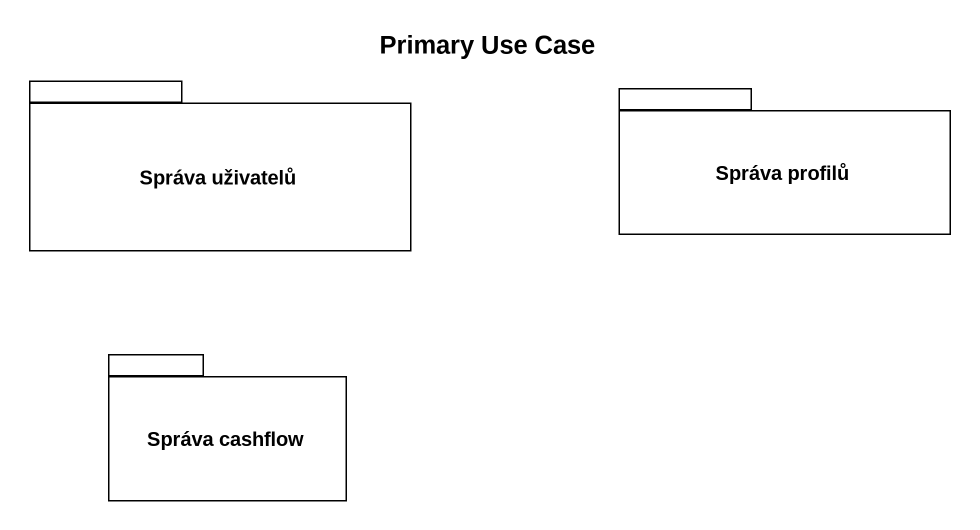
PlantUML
@startuml
title Primary Use Case
package "Správa uživatelů" as Správa_uživatelů {
}
package "Správa profilů" as Správa_profilů {
}
package "Správa cashflow" as Správa_cashflow {
}
@enduml
